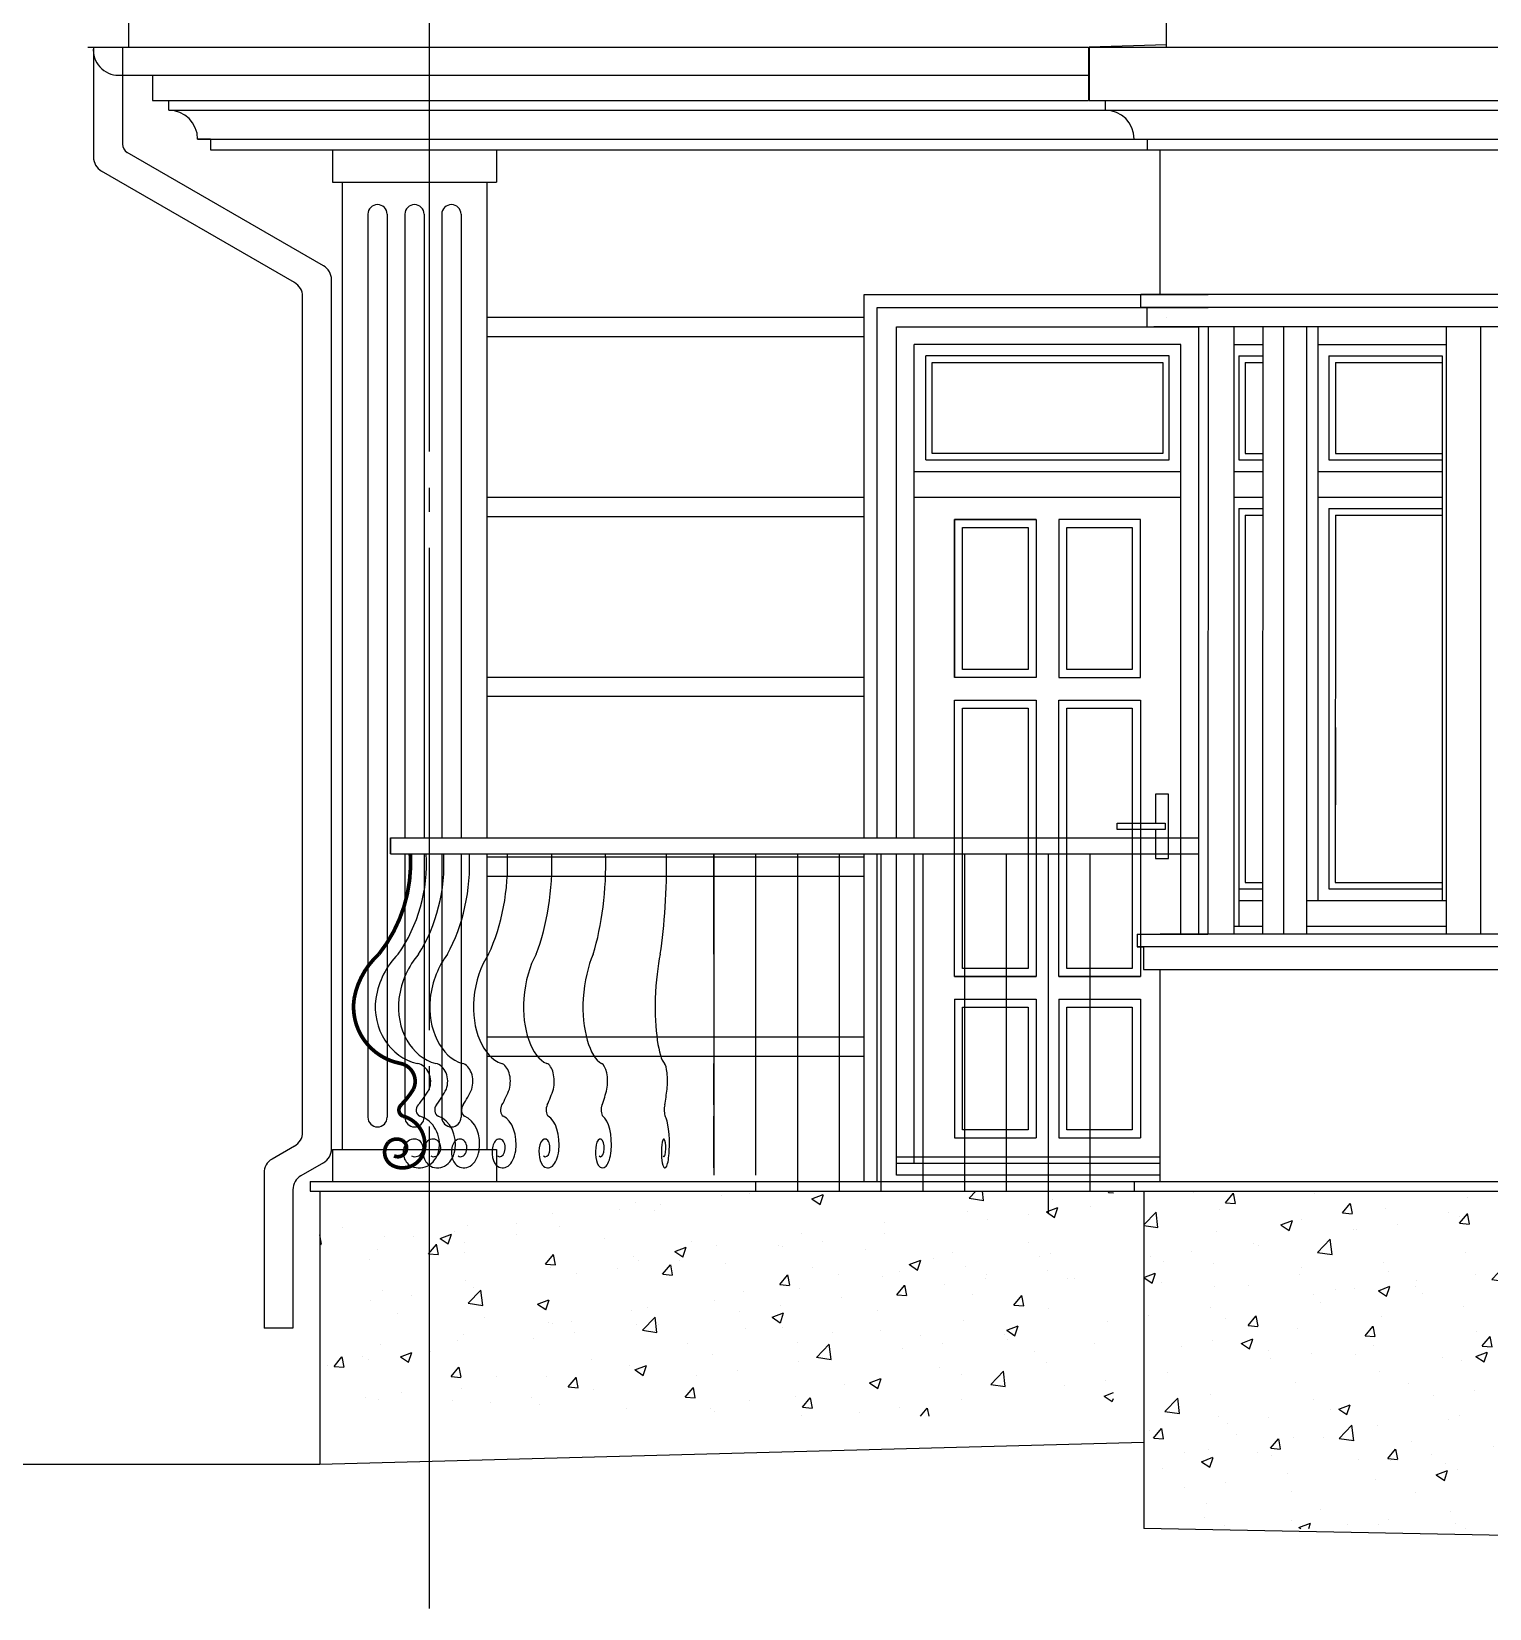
# Model space of a CAD drawing. Extents: x -133165 to 20117, y 15722 to 63536.
# Drawn here: x -89189 to -84652, y 46986 to 51893 of the extents above; entities that cross this region are included whole.
import ezdxf

# ---------------------------------------------------------------- set-up
doc = ezdxf.new("R2010")
doc.units = 0
doc.linetypes.add('GOST2_303_5', pattern=[24, 20, -1.5, 1, -1.5])
doc.layers.get('0').update_dxf_attribs({"linetype": 'CONTINUOUS'})
for name, color, linetype in [('AXIS', 7, 'GOST2_303_5'), ('BALUSTRADE', 60, 'CONTINUOUS'), ('DOORS', 32, 'CONTINUOUS'), ('FRIZ', 173, 'CONTINUOUS'), ('WALL', 5, 'CONTINUOUS')]:
    doc.layers.add(name, color=color, linetype=linetype)

# ---------------------------------------------------------------- blocks, each defined once
blk = doc.blocks.new('*X59')
at = {"linetype": 'CONTINUOUS', "ltscale": 10}
for p, q in [((-85572.4, 48280.3), (-85572.4, 48280.3)), ((-85473.8, 48248.7), (-85449.3, 48277.9)), ((-85473.5, 48248.7), (-85443.1, 48246)), ((-85442.7, 48246.6), (-85448.6, 48278.4)), ((-85197, 48278.4), (-85197, 48278.4)), ((-85109.5, 48216.9), (-85085, 48246.1)), ((-85078.3, 48214.7), (-85084.2, 48246.6)), ((-84720.3, 48264.1), (-84720.3, 48264.1)), ((-84596.9, 48283.4), (-84596.9, 48283.4)), ((-84482.8, 48268.6), (-84482.8, 48268.6)), ((-84425.3, 48248.6), (-84425.3, 48248.6)), ((-84325.7, 48271.9), (-84325.7, 48271.9)), ((-84298.1, 48265.3), (-84298.1, 48265.3)), ((-85727.4, 48180), (-85689.5, 48219.5)), ((-85683.9, 48171.2), (-85689.5, 48219.4)), ((-85493.3, 48227.5), (-85493.3, 48227.5)), ((-85300.7, 48179.5), (-85265.1, 48193.1)), ((-85275.1, 48162.2), (-85264.8, 48192.9)), ((-85237.7, 48195.8), (-85237.7, 48195.8)), ((-85109.1, 48216.8), (-85078.7, 48214.2)), ((-84976.9, 48231.6), (-84976.9, 48231.6)), ((-84779.1, 48217.7), (-84779.1, 48217.7)), ((-84746.1, 48206.4), (-84746.1, 48206.4)), ((-84745.1, 48185), (-84720.6, 48214.2)), ((-84713.9, 48182.8), (-84719.8, 48214.7)), ((-85727.4, 48178.1), (-85683.9, 48171.4)), ((-85501.6, 48157.7), (-85501.6, 48157.7)), ((-85300.4, 48179.3), (-85275.2, 48162.3)), ((-85075.3, 48166.8), (-85075.3, 48166.8)), ((-85065.7, 48164.3), (-85065.7, 48164.3)), ((-84938.5, 48181), (-84938.5, 48181)), ((-84744.7, 48184.9), (-84714.4, 48182.3)), ((-84570.6, 48138.8), (-84535, 48152.4)), ((-84570.4, 48138.6), (-84545.1, 48121.6)), ((-84545.1, 48121.5), (-84534.8, 48152.2)), ((-84380.7, 48153.1), (-84356.2, 48182.3)), ((-84380.4, 48153.1), (-84350, 48150.4)), ((-84349.6, 48150.9), (-84355.4, 48182.8)), ((-84201.8, 48168.9), (-84201.8, 48168.9)), ((-85578.9, 48096.7), (-85578.9, 48096.7)), ((-85386.5, 48122), (-85386.5, 48122)), ((-85371.6, 48116), (-85371.6, 48116)), ((-85186.9, 48094.2), (-85147.4, 48135.5)), ((-85186.9, 48094.3), (-85141.7, 48087.3)), ((-85141.8, 48087.1), (-85147.4, 48135.4)), ((-84726.5, 48095), (-84726.5, 48095)), ((-84462.6, 48133.1), (-84462.6, 48133.1)), ((-84288.8, 48090.8), (-84288.8, 48090.8)), ((-84239.4, 48090.3), (-84239.4, 48090.3)), ((-85706.1, 48080), (-85706.1, 48080)), ((-85667.8, 48065.1), (-85667.8, 48065.1)), ((-85509.3, 48058.2), (-85509.3, 48058.2)), ((-85238.1, 48046.7), (-85238.1, 48046.7)), ((-84983.1, 48062.5), (-84983.1, 48062.5)), ((-84644.8, 48010.1), (-84605.2, 48051.4)), ((-84599.6, 48003), (-84605.2, 48051.3)), ((-84558.9, 48048.2), (-84558.9, 48048.2)), ((-84431.8, 48065), (-84431.8, 48065)), ((-85727.4, 48015.6), (-85691.9, 48029.3)), ((-85727.3, 48015.5), (-85702, 47998.4)), ((-85701.9, 47998.4), (-85691.6, 48029.1)), ((-85673.4, 48001.4), (-85673.4, 48001.4)), ((-85243.9, 48026.7), (-85243.9, 48026.7)), ((-84967, 48035.3), (-84967, 48035.3)), ((-84879.8, 48006), (-84879.8, 48006)), ((-84695.8, 48023.8), (-84695.8, 48023.8)), ((-84644.7, 48010.2), (-84599.6, 48003.2)), ((-84585, 48039.9), (-84585, 48039.9)), ((-84424.6, 48012.4), (-84424.6, 48012.4)), ((-84208, 47999.8), (-84208, 47999.8)), ((-85507.7, 47988.6), (-85507.7, 47988.6)), ((-85402.2, 47989.9), (-85402.2, 47989.9)), ((-85199.3, 47963.9), (-85199.3, 47963.9)), ((-85131, 47978.5), (-85131, 47978.5)), ((-85072.2, 47980.7), (-85072.2, 47980.7)), ((-84997.4, 47974.9), (-84961.9, 47988.6)), ((-84997.2, 47974.8), (-84971.9, 47957.7)), ((-84971.9, 47957.7), (-84961.6, 47988.4)), ((-84881.3, 47989.1), (-84881.3, 47989.1)), ((-84859.8, 47967), (-84859.8, 47967)), ((-84588.7, 47955.6), (-84588.7, 47955.6)), ((-84468.8, 47964), (-84468.8, 47964)), ((-84317.5, 47944.1), (-84317.5, 47944.1)), ((-84267.4, 47934.3), (-84231.8, 47947.9)), ((-84241.8, 47917), (-84231.5, 47947.7)), ((-85712.6, 47896.4), (-85712.6, 47896.4)), ((-85520.2, 47921.7), (-85520.2, 47921.7)), ((-85403.3, 47866.6), (-85378.8, 47895.8)), ((-85372.2, 47864.5), (-85378.1, 47896.3)), ((-85177.6, 47938.2), (-85177.6, 47938.2)), ((-84989.2, 47893.4), (-84989.2, 47893.4)), ((-84732.6, 47925.9), (-84732.6, 47925.9)), ((-84267.1, 47934.1), (-84241.9, 47917.1)), ((-85473.8, 47887.4), (-85473.8, 47887.4)), ((-85403, 47866.6), (-85372.6, 47863.9)), ((-85250.1, 47857.6), (-85250.1, 47857.6)), ((-85039, 47834.8), (-85014.5, 47863.9)), ((-85007.8, 47832.6), (-85013.7, 47864.4)), ((-84692.6, 47847.9), (-84692.6, 47847.9)), ((-84565.4, 47864.6), (-84565.4, 47864.6)), ((-84373, 47889.9), (-84373, 47889.9)), ((-85610.4, 47800), (-85610.4, 47800)), ((-85513.9, 47819.5), (-85513.9, 47819.5)), ((-85424.3, 47811.1), (-85388.7, 47824.7)), ((-85424, 47810.9), (-85398.8, 47793.9)), ((-85398.7, 47793.8), (-85388.4, 47824.5)), ((-85038.6, 47834.7), (-85008.2, 47832)), ((-85013.4, 47805.6), (-85013.4, 47805.6)), ((-84674.6, 47802.9), (-84650.1, 47832.1)), ((-84674.2, 47802.8), (-84643.9, 47800.2)), ((-84643.5, 47800.7), (-84649.3, 47832.6)), ((-84310.2, 47771), (-84285.7, 47800.2)), ((-84279.1, 47768.8), (-84285, 47800.7)), ((-84214.1, 47830.6), (-84214.1, 47830.6)), ((-85339.2, 47788.5), (-85339.2, 47788.5)), ((-85333, 47763.6), (-85333, 47763.6)), ((-85205.8, 47780.3), (-85205.8, 47780.3)), ((-85068, 47777), (-85068, 47777)), ((-84796.8, 47765.6), (-84796.8, 47765.6)), ((-84738.8, 47756.8), (-84738.8, 47756.8)), ((-84694.2, 47770.4), (-84658.6, 47784.1)), ((-84694, 47770.3), (-84668.7, 47753.2)), ((-84668.7, 47753.2), (-84658.4, 47783.9)), ((-84525.7, 47754.1), (-84525.7, 47754.1)), ((-84475, 47794.9), (-84475, 47794.9)), ((-84309.9, 47770.9), (-84279.5, 47768.3)), ((-84309.8, 47787.7), (-84309.8, 47787.7)), ((-85653.8, 47721.3), (-85653.8, 47721.3)), ((-84995.4, 47724.3), (-84995.4, 47724.3)), ((-84606, 47736.8), (-84606, 47736.8)), ((-84254.5, 47742.7), (-84254.5, 47742.7)), ((-85520.1, 47650.4), (-85520.1, 47650.4)), ((-85256.2, 47688.5), (-85256.2, 47688.5)), ((-84902.3, 47686), (-84902.3, 47686)), ((-84699, 47664.3), (-84699, 47664.3)), ((-84506.6, 47689.6), (-84506.6, 47689.6)), ((-84220.3, 47661.5), (-84220.3, 47661.5)), ((-85661.8, 47599.4), (-85622.2, 47640.6)), ((-85661.7, 47599.4), (-85616.5, 47592.4)), ((-85616.6, 47592.3), (-85622.2, 47640.5)), ((-85198.5, 47635.1), (-85198.5, 47635.1)), ((-85147, 47605.3), (-85147, 47605.3)), ((-85121, 47606.6), (-85085.5, 47620.2)), ((-85120.8, 47606.4), (-85095.5, 47589.4)), ((-85095.5, 47589.3), (-85085.2, 47620)), ((-84826.2, 47647.5), (-84826.2, 47647.5)), ((-84484.3, 47625.3), (-84484.3, 47625.3)), ((-84481.2, 47625.8), (-84481.2, 47625.8)), ((-85494.8, 47584.3), (-85494.8, 47584.3)), ((-85466.6, 47563.2), (-85466.6, 47563.2)), ((-85339.4, 47579.9), (-85339.4, 47579.9)), ((-85119.6, 47515.3), (-85080, 47556.5)), ((-85074.4, 47508.2), (-85080, 47556.4)), ((-85001.6, 47555.2), (-85001.6, 47555.2)), ((-84780.6, 47574.4), (-84780.6, 47574.4)), ((-84745, 47587.7), (-84745, 47587.7)), ((-84391, 47565.9), (-84355.4, 47579.5)), ((-84390.7, 47565.7), (-84365.5, 47548.7)), ((-84365.4, 47548.6), (-84355.1, 47579.3)), ((-85709.3, 47540.4), (-85709.3, 47540.4)), ((-85697.2, 47516.4), (-85672.7, 47545.6)), ((-85696.9, 47516.3), (-85666.5, 47513.7)), ((-85666.1, 47514.2), (-85672, 47546.1)), ((-85438.1, 47528.9), (-85438.1, 47528.9)), ((-85332.9, 47484.5), (-85308.4, 47513.7)), ((-85301.7, 47482.4), (-85307.6, 47514.2)), ((-85262.4, 47519.4), (-85262.4, 47519.4)), ((-85166.9, 47517.5), (-85166.9, 47517.5)), ((-85119.6, 47515.3), (-85074.4, 47508.3)), ((-85076.8, 47523.6), (-85076.8, 47523.6)), ((-84895.8, 47506), (-84895.8, 47506)), ((-84319.5, 47531.5), (-84319.5, 47531.5)), ((-85602.2, 47472.1), (-85602.2, 47472.1)), ((-85547.9, 47442.7), (-85512.3, 47456.4)), ((-85526.3, 47481.3), (-85526.3, 47481.3)), ((-85522.3, 47425.5), (-85512, 47456.2)), ((-85373.1, 47472.7), (-85373.1, 47472.7)), ((-85332.5, 47484.5), (-85302.1, 47481.8)), ((-85331, 47460.7), (-85331, 47460.7)), ((-84968.5, 47452.6), (-84944, 47481.8)), ((-84968.1, 47452.6), (-84937.8, 47449.9)), ((-84937.3, 47450.5), (-84943.2, 47482.3)), ((-84832.7, 47463.9), (-84832.7, 47463.9)), ((-84640.3, 47489.2), (-84640.3, 47489.2)), ((-84624.6, 47494.5), (-84624.6, 47494.5)), ((-84577.4, 47431.2), (-84537.9, 47472.4)), ((-84532.3, 47424.1), (-84537.9, 47472.3)), ((-84487.3, 47456.7), (-84487.3, 47456.7)), ((-84353.4, 47483.1), (-84353.4, 47483.1)), ((-84226.5, 47492.4), (-84226.5, 47492.4)), ((-85669.3, 47421.9), (-85669.3, 47421.9)), ((-85547.6, 47442.6), (-85522.4, 47425.5)), ((-85280.7, 47404.9), (-85280.7, 47404.9)), ((-85059.8, 47449.2), (-85059.8, 47449.2)), ((-84959.9, 47447.1), (-84959.9, 47447.1)), ((-84817.8, 47402), (-84782.2, 47415.7)), ((-84792.3, 47384.8), (-84782, 47415.5)), ((-84788.7, 47437.8), (-84788.7, 47437.8)), ((-84751.2, 47418.6), (-84751.2, 47418.6)), ((-84604.1, 47420.8), (-84579.6, 47450)), ((-84603.8, 47420.7), (-84573.4, 47418)), ((-84573, 47418.6), (-84578.9, 47450.4)), ((-84577.4, 47431.3), (-84532.2, 47424.2)), ((-84517.5, 47426.3), (-84517.5, 47426.3)), ((-84290.3, 47447.5), (-84290.3, 47447.5)), ((-84246.3, 47414.8), (-84246.3, 47414.8)), ((-84239.7, 47388.9), (-84215.3, 47418.1)), ((-84208.6, 47386.7), (-84214.5, 47418.6)), ((-85600.2, 47362.8), (-85600.2, 47362.8)), ((-85473.1, 47379.6), (-85473.1, 47379.6)), ((-85007.8, 47386), (-85007.8, 47386)), ((-84817.6, 47401.9), (-84792.3, 47384.8)), ((-84586.5, 47396.6), (-84586.5, 47396.6)), ((-84239.4, 47388.8), (-84209, 47386.2)), ((-85532.4, 47312.2), (-85532.4, 47312.2)), ((-85268.6, 47350.3), (-85268.6, 47350.3)), ((-84882.8, 47345.8), (-84882.8, 47345.8)), ((-84453.1, 47331.1), (-84453.1, 47331.1)), ((-84325.9, 47347.8), (-84325.9, 47347.8)), ((-84232.7, 47323.3), (-84232.7, 47323.3)), ((-85539.2, 47270.7), (-85539.2, 47270.7)), ((-85268, 47259.2), (-85268, 47259.2)), ((-85179.1, 47294.9), (-85179.1, 47294.9)), ((-84966.3, 47263.5), (-84966.3, 47263.5)), ((-84773.9, 47288.9), (-84773.9, 47288.9)), ((-84493.5, 47287.5), (-84493.5, 47287.5)), ((-85475.3, 47244.1), (-85475.3, 47244.1)), ((-85244.7, 47238.2), (-85209.1, 47251.8)), ((-85244.4, 47238), (-85239.4, 47234.6)), ((-85214.5, 47234.6), (-85208.8, 47251.6)), ((-85093.5, 47246.8), (-85093.5, 47246.8)), ((-84996.8, 47247.8), (-84996.8, 47247.8)), ((-84757.4, 47249.5), (-84757.4, 47249.5)), ((-84725.7, 47236.3), (-84725.7, 47236.3))]:
    blk.add_line(p, q, dxfattribs=at)
blk = doc.blocks.new('A$C5A567AD7')
at = {"layer": 'WALL', "color": 251, "ltscale": 100, "const_width": 10}
blk.add_lwpolyline([(89.3, 0, -0.185604), (4.2, -271.8, 0.164154), (-62.6, -391.3, 0.401799), (62.1, -567.2, -0.487781), (98, -636.6, -0.054114), (64.8, -679.6, 0.566041), (70, -710.3, -0.405124), (126.7, -803.9, -0.498628), (38.7, -842.2, -0.46591), (30.4, -780.5, -0.316922), (68.1, -775.9, -0.956284), (45.2, -817.3)], format="xyb", dxfattribs=at)
blk = doc.blocks.new('*X63')
at = {"linetype": 'CONTINUOUS', "ltscale": 10}
for p, q in [((-87465.8, 48284.6), (-87465.4, 48284.3)), ((-87465.3, 48284.3), (-87465.2, 48284.6)), ((-87308.3, 48250.7), (-87308.3, 48250.7)), ((-87232.8, 48244.5), (-87232.8, 48244.5)), ((-87051.7, 48283.2), (-87051.7, 48283.2)), ((-87040.4, 48269.8), (-87040.4, 48269.8)), ((-86953.6, 48276.4), (-86953.6, 48276.4)), ((-86760.8, 48260.8), (-86725.2, 48274.5)), ((-86760.6, 48260.7), (-86735.3, 48243.6)), ((-86735.2, 48243.6), (-86724.9, 48274.3)), ((-86271.3, 48262.4), (-86249.9, 48284.6)), ((-86271.2, 48262.4), (-86226, 48255.4)), ((-86226.1, 48255.3), (-86229.5, 48284.6)), ((-86012.8, 48258.6), (-86012.8, 48258.6)), ((-85893.3, 48238.1), (-85893.3, 48238.1)), ((-85838.2, 48280.6), (-85834.8, 48284.6)), ((-85837.8, 48280.6), (-85822.4, 48279.2)), ((-87569.2, 48214.9), (-87569.2, 48214.9)), ((-87360, 48227.8), (-87360, 48227.8)), ((-87249.9, 48225.5), (-87249.9, 48225.5)), ((-86533.2, 48187.9), (-86533.2, 48187.9)), ((-86276.7, 48220.5), (-86276.7, 48220.5)), ((-86212.8, 48196), (-86212.8, 48196)), ((-86085.7, 48212.8), (-86085.7, 48212.8)), ((-86030.7, 48220.2), (-85995.2, 48233.8)), ((-86030.5, 48220), (-86005.2, 48203)), ((-86005.2, 48202.9), (-85994.9, 48233.6)), ((-88287.1, 48119.5), (-88292.4, 48148.3)), ((-88221.1, 48172.8), (-88221.1, 48172.8)), ((-88089.6, 48144.3), (-88089.6, 48144.3)), ((-88000.4, 48143.5), (-88000.4, 48143.5)), ((-87950, 48161.3), (-87950, 48161.3)), ((-87917.7, 48137.7), (-87882.1, 48151.3)), ((-87892.1, 48120.4), (-87881.8, 48151.1)), ((-87873.2, 48160.2), (-87873.2, 48160.2)), ((-87833, 48176.8), (-87833, 48176.8)), ((-87680.8, 48185.5), (-87680.8, 48185.5)), ((-87678.8, 48149.8), (-87678.8, 48149.8)), ((-87546.1, 48174.7), (-87546.1, 48174.7)), ((-86794.1, 48152.2), (-86794.1, 48152.2)), ((-86533.7, 48153.8), (-86533.7, 48153.8)), ((-88292.4, 48119.4), (-88287.6, 48118.9)), ((-88114, 48104.5), (-88114, 48104.5)), ((-87953.9, 48089.8), (-87929.4, 48119)), ((-87953.6, 48089.7), (-87923.2, 48087.1)), ((-87922.8, 48087.6), (-87928.6, 48119.5)), ((-87917.5, 48137.5), (-87892.2, 48120.5)), ((-87842.8, 48093.1), (-87842.8, 48093.1)), ((-87842.4, 48123.8), (-87842.4, 48123.8)), ((-87407.6, 48138.4), (-87407.6, 48138.4)), ((-87187.6, 48097), (-87152.1, 48110.6)), ((-87187.4, 48096.8), (-87162.1, 48079.8)), ((-87162.1, 48079.7), (-87151.8, 48110.4)), ((-87136.4, 48126.9), (-87136.4, 48126.9)), ((-87057.9, 48114.1), (-87057.9, 48114.1)), ((-86865.2, 48115.5), (-86865.2, 48115.5)), ((-86853.2, 48111.7), (-86853.2, 48111.7)), ((-86726.1, 48128.5), (-86726.1, 48128.5)), ((-86594, 48104), (-86594, 48104)), ((-86322.9, 48092.6), (-86322.9, 48092.6)), ((-86085.8, 48125.8), (-86085.8, 48125.8)), ((-88138.6, 48073), (-88138.6, 48073)), ((-87589.6, 48057.9), (-87565.1, 48087.1)), ((-87589.2, 48057.8), (-87558.8, 48055.2)), ((-87575.3, 48045.8), (-87575.3, 48045.8)), ((-87571.7, 48081.6), (-87571.7, 48081.6)), ((-87558.4, 48055.8), (-87564.3, 48087.6)), ((-87366.5, 48044.1), (-87366.5, 48044.1)), ((-87314.5, 48081.6), (-87314.5, 48081.6)), ((-87300.5, 48070.1), (-87300.5, 48070.1)), ((-87225.2, 48026), (-87200.7, 48055.2)), ((-87194, 48023.9), (-87199.9, 48055.7)), ((-87174.1, 48069.5), (-87174.1, 48069.5)), ((-87029.3, 48058.7), (-87029.3, 48058.7)), ((-86758.1, 48047.2), (-86758.1, 48047.2)), ((-86457.6, 48056.3), (-86422, 48070)), ((-86457.3, 48056.2), (-86432.1, 48039.1)), ((-86432, 48039.1), (-86421.7, 48069.8)), ((-86382.1, 48075), (-86382.1, 48075)), ((-86282.8, 48051.4), (-86282.8, 48051.4)), ((-86051.7, 48081.1), (-86051.7, 48081.1)), ((-86019, 48089.4), (-86019, 48089.4)), ((-87839.2, 48007.7), (-87839.2, 48007.7)), ((-87493.6, 48027.4), (-87493.6, 48027.4)), ((-87224.8, 48026), (-87194.5, 48023.3)), ((-86860.8, 47994.1), (-86836.3, 48023.3)), ((-86860.5, 47994.1), (-86830.1, 47991.4)), ((-86829.7, 47992), (-86835.5, 48023.8)), ((-86678.3, 48024.1), (-86678.3, 48024.1)), ((-86539.4, 48018.8), (-86539.4, 48018.8)), ((-86496.4, 47962.3), (-86472, 47991.5)), ((-86486.9, 48035.8), (-86486.9, 48035.8)), ((-86465.3, 47960.1), (-86471.2, 47992)), ((-86346.5, 47995.7), (-86346.5, 47995.7)), ((-86219.3, 48012.4), (-86219.3, 48012.4)), ((-86215.8, 48024.3), (-86215.8, 48024.3)), ((-86026.9, 48037.7), (-86026.9, 48037.7)), ((-85964.1, 48014.3), (-85964.1, 48014.3)), ((-85944.6, 48012.9), (-85944.6, 48012.9)), ((-88134, 47943.1), (-88134, 47943.1)), ((-88095.8, 47975.2), (-88095.8, 47975.2)), ((-88006.9, 47959.8), (-88006.9, 47959.8)), ((-87830.4, 47935.7), (-87790.8, 47976.9)), ((-87814.5, 47985.2), (-87814.5, 47985.2)), ((-87785.2, 47928.6), (-87790.8, 47976.9)), ((-87614.5, 47933.1), (-87578.9, 47946.8)), ((-87588.9, 47915.9), (-87578.6, 47946.6)), ((-87064.1, 47945), (-87064.1, 47945)), ((-86974.6, 47973.3), (-86974.6, 47973.3)), ((-86800.2, 47983.1), (-86800.2, 47983.1)), ((-86667.3, 47953.4), (-86667.3, 47953.4)), ((-86496.1, 47962.2), (-86465.7, 47959.6)), ((-86260.3, 47963.4), (-86260.3, 47963.4)), ((-86132.1, 47930.4), (-86107.6, 47959.6)), ((-86100.9, 47928.2), (-86106.8, 47960.1)), ((-88051, 47903.1), (-88051, 47903.1)), ((-87830.3, 47935.8), (-87785.2, 47928.8)), ((-87614.2, 47933), (-87589, 47916)), ((-87320.7, 47912.5), (-87320.7, 47912.5)), ((-87270.8, 47922.4), (-87270.8, 47922.4)), ((-86986.9, 47911.4), (-86986.9, 47911.4)), ((-86884.4, 47892.5), (-86848.8, 47906.1)), ((-86859.7, 47928.1), (-86859.7, 47928.1)), ((-86858.8, 47875.2), (-86848.5, 47905.9)), ((-86556.6, 47912.6), (-86556.6, 47912.6)), ((-86131.7, 47930.3), (-86101.4, 47927.7)), ((-86025.2, 47920.3), (-86025.2, 47920.3)), ((-87779.8, 47891.6), (-87779.8, 47891.6)), ((-87581.5, 47876.7), (-87581.5, 47876.7)), ((-87567.1, 47871.6), (-87567.1, 47871.6)), ((-87508.7, 47880.2), (-87508.7, 47880.2)), ((-87307.7, 47869.1), (-87307.7, 47869.1)), ((-87288.2, 47851.6), (-87248.7, 47892.9)), ((-87288.2, 47851.7), (-87243, 47844.7)), ((-87243.1, 47844.5), (-87248.7, 47892.8)), ((-87237.5, 47868.7), (-87237.5, 47868.7)), ((-86966.3, 47857.2), (-86966.3, 47857.2)), ((-86884.2, 47892.3), (-86858.9, 47875.3)), ((-86852.9, 47861.7), (-86852.9, 47861.7)), ((-86695.1, 47845.8), (-86695.1, 47845.8)), ((-86545.6, 47849.7), (-86545.6, 47849.7)), ((-86289, 47882.2), (-86289, 47882.2)), ((-86154.3, 47851.8), (-86118.8, 47865.4)), ((-86154.1, 47851.6), (-86128.8, 47834.6)), ((-86128.8, 47834.5), (-86118.5, 47865.2)), ((-85839.7, 47879.6), (-85839.7, 47879.6)), ((-88102, 47806.1), (-88102, 47806.1)), ((-87863.4, 47820.7), (-87863.4, 47820.7)), ((-87845.4, 47838.6), (-87845.4, 47838.6)), ((-87627.3, 47827), (-87627.3, 47827)), ((-87500.1, 47843.8), (-87500.1, 47843.8)), ((-87149.1, 47810.9), (-87149.1, 47810.9)), ((-86806.4, 47814), (-86806.4, 47814)), ((-86746.1, 47767.5), (-86706.5, 47808.8)), ((-86700.9, 47760.4), (-86706.5, 47808.7)), ((-86480.1, 47795.3), (-86480.1, 47795.3)), ((-86423.9, 47834.3), (-86423.9, 47834.3)), ((-86353, 47812), (-86353, 47812)), ((-86160.6, 47837.4), (-86160.6, 47837.4)), ((-86152.8, 47822.9), (-86152.8, 47822.9)), ((-85881.6, 47811.4), (-85881.6, 47811.4)), ((-88247.8, 47739.5), (-88223.3, 47768.7)), ((-88216.7, 47737.4), (-88222.5, 47769.2)), ((-88159.6, 47769.9), (-88159.6, 47769.9)), ((-88140.5, 47759.5), (-88140.5, 47759.5)), ((-88041.3, 47769.3), (-88005.7, 47783)), ((-88041.1, 47769.1), (-88015.8, 47752.1)), ((-88015.7, 47752.1), (-88005.4, 47782.8)), ((-87948.1, 47784.8), (-87948.1, 47784.8)), ((-87445.4, 47760), (-87445.4, 47760)), ((-87070.3, 47775.9), (-87070.3, 47775.9)), ((-86801, 47753.1), (-86801, 47753.1)), ((-86746, 47767.6), (-86700.8, 47760.6)), ((-86066.3, 47785.7), (-86066.3, 47785.7)), ((-86031.3, 47751.2), (-86031.3, 47751.2)), ((-88267.7, 47742.7), (-88267.7, 47742.7)), ((-88247.4, 47739.5), (-88217.1, 47736.8)), ((-87883.4, 47707.7), (-87858.9, 47736.9)), ((-87883.1, 47707.6), (-87852.7, 47705)), ((-87852.3, 47705.5), (-87858.2, 47737.4)), ((-87741.6, 47709.2), (-87741.6, 47709.2)), ((-87587.7, 47707.6), (-87587.7, 47707.6)), ((-87519.1, 47675.8), (-87494.6, 47705)), ((-87487.9, 47673.6), (-87493.8, 47705.5)), ((-87326.9, 47743.4), (-87326.9, 47743.4)), ((-87311.2, 47728.6), (-87275.7, 47742.3)), ((-87311, 47728.5), (-87285.7, 47711.4)), ((-87285.7, 47711.4), (-87275.4, 47742.1)), ((-87120.5, 47711), (-87120.5, 47711)), ((-86993.3, 47727.7), (-86993.3, 47727.7)), ((-86581.2, 47687.9), (-86545.6, 47701.6)), ((-86555.6, 47670.7), (-86545.3, 47701.4)), ((-86362.6, 47734.8), (-86362.6, 47734.8)), ((-86295.2, 47713.1), (-86295.2, 47713.1)), ((-86203.9, 47683.5), (-86164.3, 47724.7)), ((-86158.7, 47676.4), (-86164.3, 47724.6)), ((-88037.9, 47658.3), (-88037.9, 47658.3)), ((-87851.5, 47669.5), (-87851.5, 47669.5)), ((-87518.7, 47675.7), (-87488.3, 47673.1)), ((-87441.3, 47668.8), (-87441.3, 47668.8)), ((-87154.7, 47643.9), (-87130.2, 47673.1)), ((-87123.6, 47641.8), (-87129.4, 47673.6)), ((-86658.9, 47684), (-86658.9, 47684)), ((-86580.9, 47687.8), (-86555.7, 47670.7)), ((-86551.8, 47680.6), (-86551.8, 47680.6)), ((-86203.9, 47683.5), (-86158.7, 47676.5)), ((-85973.4, 47679.3), (-85973.4, 47679.3)), ((-85851.1, 47647.2), (-85822.4, 47658.2)), ((-85846.2, 47696), (-85846.2, 47696)), ((-88149.9, 47643.5), (-88149.9, 47643.5)), ((-88108.1, 47637), (-88108.1, 47637)), ((-87878.8, 47632), (-87878.8, 47632)), ((-87760.9, 47626.7), (-87760.9, 47626.7)), ((-87633.7, 47643.4), (-87633.7, 47643.4)), ((-87607.6, 47620.6), (-87607.6, 47620.6)), ((-87336.4, 47609.1), (-87336.4, 47609.1)), ((-87154.3, 47643.9), (-87124, 47641.2)), ((-87076.5, 47606.8), (-87076.5, 47606.8)), ((-86955.1, 47633.1), (-86955.1, 47633.1)), ((-86812.6, 47644.8), (-86812.6, 47644.8)), ((-86790.3, 47612), (-86765.8, 47641.2)), ((-86790, 47612), (-86759.6, 47609.3)), ((-86759.2, 47609.9), (-86765.1, 47641.7)), ((-86486.6, 47611.7), (-86486.6, 47611.7)), ((-86422.2, 47584.6), (-86401.5, 47609.3)), ((-86396, 47584.6), (-86400.7, 47609.8)), ((-86294.2, 47637), (-86294.2, 47637)), ((-85850.9, 47647.1), (-85825.6, 47630.1)), ((-85825.6, 47630), (-85822.4, 47639.3)), ((-87065.2, 47597.7), (-87065.2, 47597.7)), ((-86794, 47586.2), (-86794, 47586.2)), ((-86613.8, 47594.9), (-86613.8, 47594.9))]:
    blk.add_line(p, q, dxfattribs=at)

msp = doc.modelspace()

# ---------------------------------------------------------------- linework, layer by layer
at = {"ltscale": 10}
for p, q in [((-85657.4, 51844.6), (-85657.4, 52574.6)), ((-88887.6, 51934.6), (-88887.6, 51844.6)), ((-89014.3, 51844.4), (-88906.4, 51844.4)), ((-88996.4, 51845.4), (-88996.4, 51502.3)), ((-88990.8, 51844.7), (-88882.9, 51844.7)), ((-88906.4, 51845.4), (-88906.4, 51542.8)), ((-88887.6, 51844.6), (-85899.4, 51844.6)), ((-85899.4, 51844.6), (-85899.4, 51678.6)), ((-85657.4, 51851.8), (-85897.4, 51844.6)), ((-85897.4, 51844.6), (-85897.4, 51678.6)), ((-85897.4, 51844.6), (-71552.4, 51844.6)), ((-85895.4, 51844.6), (-71550.4, 51844.6)), ((-88918.1, 51757.1), (-85899.4, 51757.1)), ((-88812.4, 51757.1), (-88812.4, 51678.6)), ((-88812.4, 51678.6), (-88762.4, 51678.6)), ((-88812.4, 51678.6), (-85899.4, 51678.6)), ((-88762.4, 51648.6), (-88762.4, 51678.6)), ((-85897.4, 51678.6), (-71550.4, 51678.6)), ((-85897.4, 51678.6), (-79882.1, 51678.6)), ((-85847.4, 51678.6), (-85847.4, 51648.6)), ((-88762.4, 51648.6), (-79882.1, 51648.6)), ((-85847.4, 51648.6), (-85847.4, 51648.6)), ((-85845.4, 51648.6), (-71602.4, 51648.6)), ((-88672.4, 51558.6), (-88632.4, 51558.6)), ((-88632.4, 51558.6), (-88672.4, 51558.6)), ((-88642.4, 51558.6), (-79882.1, 51558.6)), ((-88632.4, 51558.6), (-88632.4, 51524.6)), ((-88632.4, 51558.6), (-88632.4, 51558.6)), ((-88632.4, 51524.6), (-67852.4, 51524.6)), ((-88252.4, 51524.6), (-88252.4, 51424.6)), ((-87742.4, 51524.6), (-87742.4, 51424.6)), ((-85757.4, 51558.6), (-71732.4, 51558.6)), ((-85717.4, 51558.6), (-85717.4, 51524.6)), ((-85717.4, 51524.6), (-71732.4, 51524.6)), ((-85677.4, 51524.6), (-85677.4, 51074.6)), ((-88280.7, 51164.2), (-88891.4, 51516.8)), ((-88370.7, 51112.2), (-88971.4, 51459)), ((-88252.4, 51424.6), (-87742.4, 51424.6)), ((-88222.4, 51424.6), (-88222.4, 48414.6)), ((-87772.4, 51424.6), (-87772.4, 49384.6)), ((-88142.4, 51324.6), (-88142.4, 48514.6)), ((-88082.4, 51324.6), (-88082.4, 48514.6)), ((-88027.4, 51324.6), (-88027.4, 49384.6)), ((-87967.4, 51324.6), (-87967.4, 49384.6)), ((-87912.4, 51324.6), (-87912.4, 49384.6)), ((-87852.4, 51324.6), (-87852.4, 49384.6)), ((-88255.7, 48416.3), (-88255.7, 51120.9)), ((-88345.7, 48468.2), (-88345.7, 51068.9)), ((-85736.9, 51034.6), (-85736.9, 51074.6)), ((-85736.9, 51074.6), (-85677.4, 51074.6)), ((-85736.9, 51034.6), (-85716.9, 51034.6)), ((-85716.9, 50974.6), (-85716.9, 51034.6)), ((-87772.4, 51004.6), (-86597.4, 51004.6)), ((-85657, 51004.6), (-85657, 51004.6)), ((-87772.4, 50944.6), (-86597.4, 50944.6)), ((-81728.5, 50974.6), (-85696.9, 50974.6)), ((-85527.8, 50974.6), (-85527.9, 49084.6)), ((-85447.8, 50974.6), (-85447.9, 49149.6)), ((-85447.8, 50974.6), (-85447.9, 49084.6)), ((-85357.6, 50974.6), (-85357.8, 49084.6)), ((-85292.9, 50974.6), (-85293.1, 49084.6)), ((-85220.8, 50974.6), (-85220.9, 49084.6)), ((-84786.2, 50974.6), (-84786.3, 49084.6)), ((-84680.1, 50974.6), (-84680.2, 49084.6)), ((-84798.9, 50883.6), (-84799, 49189.6)), ((-87772.4, 50444.6), (-86597.4, 50444.6)), ((-87772.4, 50384.6), (-86597.4, 50384.6)), ((-87772.4, 49884.6), (-86597.4, 49884.6)), ((-87772.4, 49824.6), (-86597.4, 49824.6)), ((-88072.4, 49334.6), (-88072.4, 49384.6)), ((-88072.4, 49384.6), (-88072.4, 49334.6)), ((-88072.4, 49384.6), (-85557.4, 49384.6)), ((-88072.4, 49334.6), (-85557.4, 49334.6)), ((-88027.4, 49334.6), (-88027.4, 48514.6)), ((-87967.4, 49334.6), (-87967.4, 48514.6)), ((-87912.4, 49334.6), (-87912.4, 48514.6)), ((-87852.4, 49334.6), (-87852.4, 48514.6)), ((-87772.4, 49334.6), (-87772.4, 48414.6)), ((-87772.4, 49324.6), (-86597.4, 49324.6)), ((-87065.7, 49334.6), (-87065.7, 48334.6)), ((-86935.7, 49334.6), (-86935.7, 48334.6)), ((-86805.7, 49334.6), (-86805.7, 48284.6)), ((-86675.7, 49334.6), (-86675.7, 48284.6)), ((-86545.7, 49334.6), (-86545.7, 48284.6)), ((-86415.7, 49334.6), (-86415.7, 48284.6)), ((-86285.7, 49334.6), (-86285.7, 48284.6)), ((-86155.7, 49334.6), (-86155.7, 48284.6)), ((-86025.7, 49334.6), (-86025.7, 48216.8)), ((-85895.7, 49334.6), (-85895.7, 48284.6)), ((-87772.4, 49264.6), (-86597.4, 49264.6)), ((-85748.3, 49084.6), (-85748.3, 49044.6)), ((-85748.3, 49084.6), (-85527.9, 49084.6)), ((-85748.3, 49044.6), (-85728.3, 49044.6)), ((-85728.3, 49044.6), (-85728.3, 48974.6)), ((-85728.3, 48974.6), (-85677.4, 48974.6)), ((-85677.4, 48974.6), (-85677.4, 48314.6)), ((-87772.4, 48764.6), (-86597.4, 48764.6)), ((-87772.4, 48704.6), (-86597.4, 48704.6)), ((-88370.7, 48424.9), (-88440.7, 48384.5)), ((-88252.4, 48414.6), (-88252.4, 48314.6)), ((-88252.4, 48414.6), (-87742.4, 48414.6)), ((-87742.4, 48414.6), (-87742.4, 48314.6)), ((-88465.7, 48341.2), (-88465.7, 47858.7)), ((-88280.7, 48373), (-88350.7, 48332.6)), ((-88375.7, 48289.3), (-88375.7, 47858.7)), ((-88322.4, 48314.6), (-88322.4, 48284.6)), ((-88322.4, 48314.6), (-85757.4, 48314.6)), ((-88252.4, 48314.6), (-87742.4, 48314.6)), ((-85757.4, 48314.6), (-85757.4, 48284.6)), ((-85757.4, 48314.6), (-79882.1, 48314.6)), ((-88322.4, 48284.6), (-86935.7, 48284.6)), ((-88292.4, 48284.6), (-88292.4, 47434.6)), ((-88292.4, 48284.6), (-85757.4, 48284.6)), ((-85757.4, 48284.6), (-79882.1, 48284.6)), ((-85727.4, 48284.6), (-85727.4, 47234.6)), ((-85387.4, 48284.9), (-85357.4, 48284.9)), ((-88375.7, 47858.7), (-88465.7, 47858.7))]:
    msp.add_line(p, q, dxfattribs=at)
at = {"ltscale": 10, "const_width": 11.5}
msp.add_lwpolyline([(-88010.4, 49334.6, -0.185604), (-88108.3, 49022.1, 0.164154), (-88185.1, 48884.7, 0.401799), (-88041.8, 48682.3, -0.487781), (-88000.5, 48602.5, -0.054114), (-88038.7, 48553.1, 0.566041), (-88032.6, 48517.8, -0.405124), (-87967.5, 48410.1, -0.498628), (-88068.7, 48366.1, -0.46591), (-88078.2, 48437, -0.316922), (-88034.9, 48442.3, -0.956284), (-88061.1, 48394.7)], format="xyb", dxfattribs=at)
at = {"ltscale": 10}
for centre, radius, start, end in [((-88918.1, 51836), 78.9, 174.434, 270), ((-88762.4, 51558.6), 90, 0, 90), ((-85847.4, 51558.6), 90, 0, 90), ((-88876.4, 51542.8), 30, 180, 240), ((-88946.4, 51502.3), 50, 180, 240), ((-88112.4, 51324.6), 30, 0, 180), ((-87997.4, 51324.6), 30, 0, 180), ((-87882.4, 51324.6), 30, 0, 180), ((-88305.7, 51120.9), 50, 0, 60), ((-88395.7, 51068.9), 50, 0, 60), ((-88112.4, 48514.6), 30, 180, 0), ((-87997.4, 48514.6), 30, 180, 0), ((-87882.4, 48514.6), 30, 180, 0), ((-88395.7, 48468.2), 50, 300, 0), ((-88415.7, 48341.2), 50, 120, 180), ((-88305.7, 48416.3), 50, 300, 0), ((-88325.7, 48289.3), 50, 120, 180)]:
    msp.add_arc(centre, radius, start, end, dxfattribs=at)
at = {"layer": 'AXIS', "color": 147, "ltscale": 75}
msp.add_line((-87950.7, 46986.1), (-87950.7, 52489), dxfattribs=at)
at = {"layer": 'BALUSTRADE', "ltscale": 50}
msp.add_line((-86935.7, 48314.6), (-86935.7, 48284.6), dxfattribs=at)
at = {"layer": 'DOORS', "ltscale": 100}
for p, q in [((-86442.4, 50974.6), (-85612.4, 50974.6)), ((-85186.1, 50974.6), (-85186.1, 50524.6)), ((-85612.4, 50919.6), (-86442.4, 50919.6)), ((-86442.4, 49384.6), (-86442.4, 50919.6)), ((-85612.4, 50919.6), (-86442.4, 50919.6)), ((-85612.4, 49084.6), (-85612.4, 50919.6)), ((-85447.8, 50919.6), (-85357.6, 50919.6)), ((-85186.1, 50919.6), (-84786.2, 50919.6)), ((-86406.4, 50560.6), (-86406.4, 50883.6)), ((-85648.4, 50883.6), (-86406.4, 50883.6)), ((-85648.4, 50560.6), (-85648.4, 50883.6)), ((-85432.2, 50883.6), (-85432.3, 50560.6)), ((-85432.2, 50883.6), (-85357.6, 50883.6)), ((-85412.2, 50863.6), (-85412.3, 50580.6)), ((-85412.2, 50863.6), (-85357.6, 50863.6)), ((-85151.5, 50883.6), (-85151.5, 50560.6)), ((-85151.5, 50883.6), (-84798.9, 50883.6)), ((-85131.5, 50863.6), (-85131.5, 50580.6)), ((-85131.5, 50863.6), (-84798.9, 50863.6)), ((-86406.4, 50560.6), (-85648.4, 50560.6)), ((-85432.3, 50560.6), (-85357.7, 50560.6)), ((-85412.3, 50580.6), (-85357.7, 50580.6)), ((-85151.5, 50560.6), (-84798.9, 50560.6)), ((-85131.5, 50580.6), (-84798.9, 50580.6)), ((-86442.4, 50524.6), (-85612.4, 50524.6)), ((-85447.8, 50524.6), (-85357.7, 50524.6)), ((-85186.1, 50524.6), (-85186.2, 49189.6)), ((-85186.1, 50524.6), (-84798.9, 50524.6)), ((-86442.4, 50444.6), (-85612.4, 50444.6)), ((-85447.8, 50444.6), (-85357.7, 50444.6)), ((-85432.3, 50408.6), (-85432.4, 49225.6)), ((-85432.3, 50408.6), (-85357.7, 50408.6)), ((-85186.1, 50444.6), (-84798.9, 50444.6)), ((-85151.5, 50408.6), (-85151.6, 49225.6)), ((-85151.5, 50408.6), (-84798.9, 50408.6)), ((-86062.4, 50374.6), (-86062.4, 49882.6)), ((-85412.3, 50388.6), (-85412.4, 49245.6)), ((-85412.3, 50388.6), (-85357.7, 50388.6)), ((-85131.5, 50388.6), (-85131.6, 49245.6)), ((-85131.5, 50388.6), (-84798.9, 50388.6)), ((-85992.4, 49882.6), (-85738.4, 49882.6)), ((-85432.3, 49727.1), (-85432.4, 49109.6)), ((-85412.3, 49727.1), (-85412.4, 49245.6)), ((-85131.5, 49727.1), (-85131.6, 49245.6)), ((-86442.4, 48370.6), (-86442.4, 49334.6)), ((-85432.4, 49225.6), (-85357.7, 49225.6)), ((-85412.4, 49245.6), (-85357.7, 49245.6)), ((-85151.6, 49225.6), (-84799, 49225.6)), ((-85131.6, 49245.6), (-84799, 49245.6)), ((-85612.4, 49084.6), (-85612.4, 49174.6)), ((-85432.4, 49189.6), (-85357.7, 49189.6)), ((-85220.9, 49189.6), (-84786.3, 49189.6)), ((-85447.8, 49109.6), (-85357.8, 49109.6)), ((-85220.9, 49109.6), (-84786.3, 49109.6)), ((-86316.4, 48882.6), (-86062.4, 48882.6)), ((-86062.4, 48882.6), (-86062.4, 48450.6)), ((-85992.4, 48882.6), (-85738.4, 48882.6)), ((-85992.4, 48882.6), (-85992.4, 48450.6)), ((-85738.4, 48882.6), (-85738.4, 48450.6)), ((-85677.4, 48390.6), (-86497.4, 48390.6)), ((-85677.4, 48370.6), (-86497.4, 48370.6)), ((-85677.4, 48334.6), (-86497.4, 48334.6))]:
    msp.add_line(p, q, dxfattribs=at)
for points in [[(-86386.4, 50863.6), (-85668.4, 50863.6), (-85668.4, 50580.6), (-86386.4, 50580.6)], [(-86316.4, 50374.6), (-86062.4, 50374.6), (-86062.4, 49882.6), (-86316.4, 49882.6)], [(-86291.4, 50349.6), (-86087.4, 50349.6), (-86087.4, 49907.6), (-86291.4, 49907.6)], [(-85967.4, 50349.6), (-85763.4, 50349.6), (-85763.4, 49907.6), (-85967.4, 49907.6)], [(-86316.4, 49812.6), (-86062.4, 49812.6), (-86062.4, 48952.6), (-86316.4, 48952.6)], [(-85992.4, 49812.6), (-85738.4, 49812.6), (-85738.4, 48952.6), (-85992.4, 48952.6)], [(-86291.4, 49787.6), (-86087.4, 49787.6), (-86087.4, 48977.6), (-86291.4, 48977.6)], [(-85967.4, 49787.6), (-85763.4, 49787.6), (-85763.4, 48977.6), (-85967.4, 48977.6)], [(-85810.8, 49430.2), (-85660.8, 49430.2), (-85660.8, 49410.2), (-85810.8, 49410.2)], [(-86291.4, 48857.6), (-86087.4, 48857.6), (-86087.4, 48475.6), (-86291.4, 48475.6)], [(-85967.4, 48857.6), (-85763.4, 48857.6), (-85763.4, 48475.6), (-85967.4, 48475.6)]]:
    msp.add_lwpolyline(points, close=True, dxfattribs=at)
for points in [[(-86062.4, 50374.6), (-86316.4, 50374.6), (-86316.4, 49882.6)], [(-85738.4, 49882.6), (-85738.4, 50374.6), (-85992.4, 50374.6), (-85992.4, 49882.6)], [(-85690.8, 49410.2), (-85690.8, 49320.2), (-85650.8, 49320.2), (-85650.8, 49520.2), (-85690.8, 49520.2), (-85690.8, 49430.2)], [(-86316.4, 48882.6), (-86316.4, 48450.6), (-86062.4, 48450.6)], [(-85992.4, 48450.6), (-85738.4, 48450.6)]]:
    msp.add_lwpolyline(points, dxfattribs=at)
at = {"layer": 'FRIZ', "ltscale": 50}
for p, q in [((-81635.9, 51074.6), (-85736.9, 51074.6)), ((-81660.4, 51034.6), (-85736.9, 51034.6)), ((-85748.3, 49084.6), (-85677, 49084.6)), ((-81596, 49084.6), (-85677, 49084.6)), ((-81596, 49044.6), (-85748.3, 49044.6)), ((-85728.3, 48974.6), (-81635.9, 48974.6))]:
    msp.add_line(p, q, dxfattribs=at)
at = {"layer": 'FRIZ', "color": 252, "ltscale": 50}
for p, q in [((-86316.4, 48952.6), (-86062.4, 48952.6)), ((-85992.4, 48952.6), (-85738.4, 48952.6))]:
    msp.add_line(p, q, dxfattribs=at)
at = {"layer": 'FRIZ', "ltscale": 50}
for points in [[(-86597.4, 49384.6), (-86597.4, 51074.6), (-85527.8, 51074.6)], [(-86557.4, 49384.6), (-86557.4, 51034.6), (-85527.8, 51034.6)], [(-86497.4, 49384.6), (-86497.4, 50974.6), (-85557.4, 50974.6), (-85557.4, 49084.6)], [(-86597.4, 48314.6), (-86597.4, 49334.6)], [(-86557.4, 48314.6), (-86557.4, 49334.6)], [(-86497.4, 48334.6), (-86497.4, 49334.6)], [(-85557.4, 49174.6), (-85557.4, 49084.6)]]:
    msp.add_lwpolyline(points, dxfattribs=at)
at = {"layer": 'WALL', "color": 5, "ltscale": 100}
for p, q in [((-85727.4, 47503), (-88292.4, 47434.6)), ((-88292.4, 47434.6), (-95699.1, 47434.6)), ((-80447, 47134.6), (-85727.4, 47234.6))]:
    msp.add_line(p, q, dxfattribs=at)

# ---------------------------------------------------------------- block references
at = {"ltscale": 10}
for name in ['*X63', '*X59']:
    msp.add_blockref(name, (0, 0), dxfattribs=at)
at = {"layer": 'BALUSTRADE', "ltscale": 100, "yscale": 1.1499999999941792, "zscale": 1.15}
for p, xscale in [((-88053, 49334.6, -3.4), 1.0350000000325963), ((-87988.4, 49334.6, -3.4), 0.9199999999254942), ((-87898.3, 49334.6, -3.4), 0.8050000000512227), ((-87769.8, 49334.6, -3.4), 0.6899999999441206), ((-87621.4, 49334.6, -3.4), 0.5749999999534339), ((-87443.5, 49334.6, -3.4), 0.4599999999627471), ((-87233.6, 49334.6, -3.4), 0.23000000009778887), ((-87066, 49334.6), 0.0025400000158697367)]:
    msp.add_blockref('A$C5A567AD7', p, dxfattribs=dict(at, xscale=xscale))

doc.saveas('drawing.dxf')
